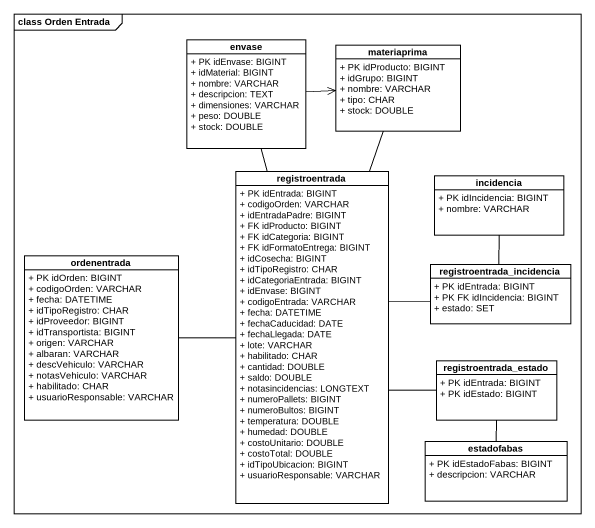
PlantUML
@startuml
mainframe class Orden Entrada
hide circle
hide empty members
skinparam classAttributeIconSize 0
class envase {
  + PK idEnvase: BIGINT
  + idMaterial: BIGINT
  + nombre: VARCHAR
  + descripcion: TEXT
  + dimensiones: VARCHAR
  + peso: DOUBLE
  + stock: DOUBLE
}
class materiaprima {
  + PK idProducto: BIGINT
  + idGrupo: BIGINT
  + nombre: VARCHAR
  + tipo: CHAR
  + stock: DOUBLE
}
class registroentrada {
  + PK idEntrada: BIGINT
  + codigoOrden: VARCHAR
  + idEntradaPadre: BIGINT
  + FK idProducto: BIGINT
  + FK idCategoria: BIGINT
  + FK idFormatoEntrega: BIGINT
  + idCosecha: BIGINT
  + idTipoRegistro: CHAR
  + idCategoriaEntrada: BIGINT
  + idEnvase: BIGINT
  + codigoEntrada: VARCHAR
  + fecha: DATETIME
  + fechaCaducidad: DATE
  + fechaLlegada: DATE
  + lote: VARCHAR
  + habilitado: CHAR
  + cantidad: DOUBLE
  + saldo: DOUBLE
  + notasincidencias: LONGTEXT
  + numeroPallets: BIGINT
  + numeroBultos: BIGINT
  + temperatura: DOUBLE
  + humedad: DOUBLE
  + costoUnitario: DOUBLE
  + costoTotal: DOUBLE
  + idTipoUbicacion: BIGINT
  + usuarioResponsable: VARCHAR
}
class incidencia {
  + PK idIncidencia: BIGINT
  + nombre: VARCHAR
}
class ordenentrada {
  + PK idOrden: BIGINT
  + codigoOrden: VARCHAR
  + fecha: DATETIME
  + idTipoRegistro: CHAR
  + idProveedor: BIGINT
  + idTransportista: BIGINT
  + origen: VARCHAR
  + albaran: VARCHAR
  + descVehiculo: VARCHAR
  + notasVehiculo: VARCHAR
  + habilitado: CHAR
  + usuarioResponsable: VARCHAR
}
class registroentrada_incidencia {
  + PK idEntrada: BIGINT
  + PK FK idIncidencia: BIGINT
  + estado: SET
}
class registroentrada_estado {
  + PK idEntrada: BIGINT
  + PK idEstado: BIGINT
}
class estadofabas {
  + PK idEstadoFabas: BIGINT
  + descripcion: VARCHAR
}
envase -right-> materiaprima
materiaprima -- registroentrada
registroentrada -up- envase
registroentrada -right- registroentrada_incidencia
registroentrada -right- registroentrada_estado
incidencia -- registroentrada_incidencia
ordenentrada -right- registroentrada
registroentrada_estado -- estadofabas
@enduml
